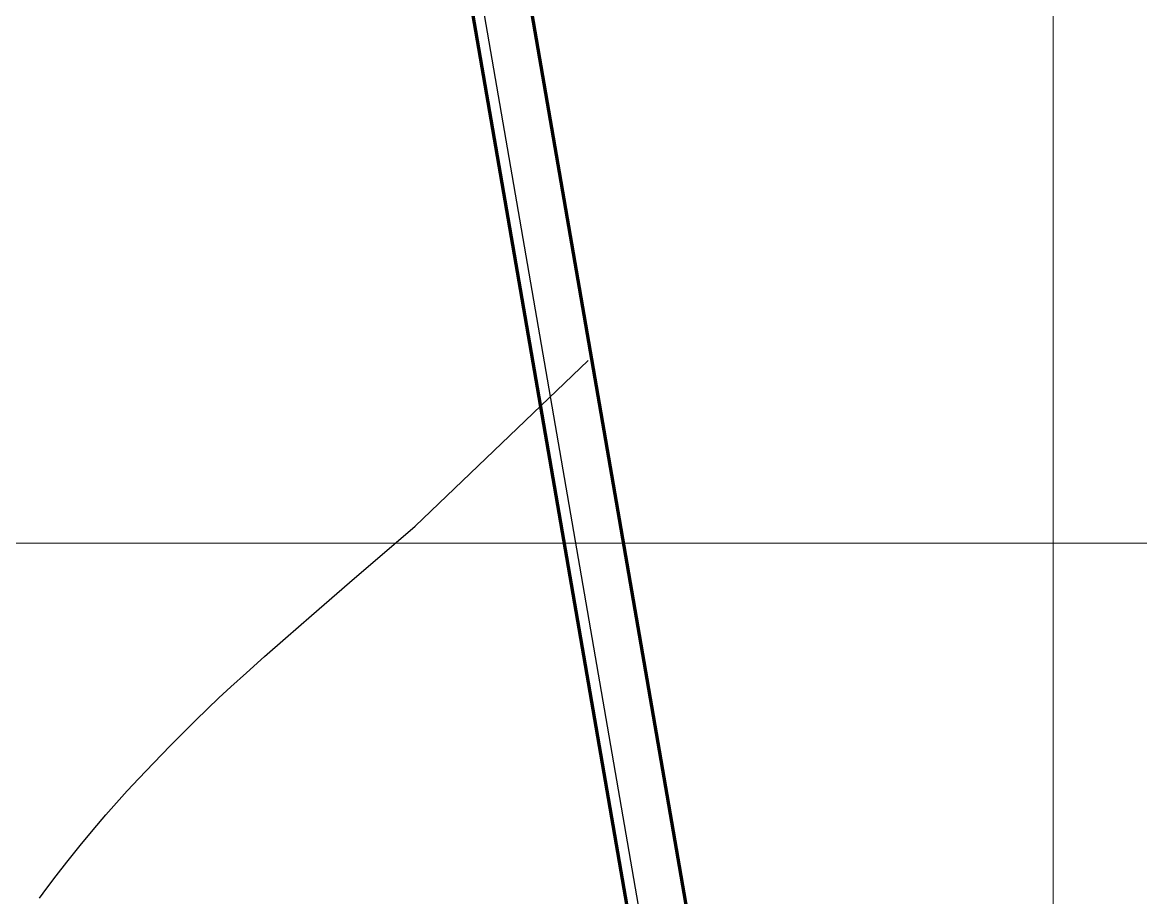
# Model space of a CAD drawing. Header units: millimetres. Extents: x 37412591 to 74834139, y 4258245 to 8527567.
# Drawn here: x 37415558.6 to 37416037.5, y 4262348.2 to 4262723.1 of the extents above; entities that cross this region are included whole.
import ezdxf

# ---------------------------------------------------------------- set-up
doc = ezdxf.new("R2010")
doc.units = ezdxf.units.MM
doc.layers.add('6号煤底板等高线', color=7, linetype='Continuous')
doc.layers.add('井田边界', color=7, linetype='Continuous')
doc.layers.add('保安煤柱线', color=1, linetype='线圈线（保安煤柱线） ----0-----0----0-----0----0-----0--', lineweight=30)
doc.styles.get("Standard").update_dxf_attribs({"font": 'simfang.ttf', "width": 0.6667})
doc.linetypes.add('FENCELINE1', pattern='A,6.35,-2.54,[133,ltypeshp.shx,S=2.54,R=0,X=-2.54,Y=0],-2.54,25.4', length=36.83)
doc.linetypes.add('井田境界', pattern='A,10,-4,["+",Standard,S=4,R=0,X=-2,Y=-2],-4,10', length=28)
doc.linetypes.add('线圈线（保安煤柱线） ----0-----0----0-----0----0-----0--', pattern='A,14.5,-2,[133,ltypeshp.shx,S=0.5,R=0,X=0,Y=0],-3,25.4', length=44.9)

msp = doc.modelspace()

# ---------------------------------------------------------------- linework, layer by layer
at = {"linetype": 'ByBlock', "lineweight": 20}
for p, q in [((37416000, 4258300.88, 4910.12), (37416000, 4263462.94, 4910.12)), ((37413685.66, 4262500, 4910.12), (37416981.26, 4262500, 4910.12)), ((37416981.26, 4262500, 4910.12), (37413685.66, 4262500, 4910.12))]:
    msp.add_line(p, q, dxfattribs=at)
at = {"color": 3, "lineweight": 100, "ltscale": 10}
msp.add_polyline3d([(37414990.8, 4261824.65, 0), (37414973.33, 4262103.25, 0), (37414895.89, 4262194.9, -7.75), (37415134.79, 4262515.72, -7.89), (37414997.7, 4262680.2, 0), (37415661.38, 4263247.38, 0), (37416018.55, 4261181.59, 0)], dxfattribs=at)
at = {"layer": '6号煤底板等高线', "elevation": 3681.95}
msp.add_lwpolyline([(37415565.91, 4262347.87), (37415569.01, 4262352.18), (37415573.03, 4262357.53), (37415577.6, 4262363.4), (37415583.28, 4262370.48), (37415588.85, 4262377.21), (37415594.24, 4262383.57), (37415598.81, 4262388.78), (37415603.42, 4262393.86), (37415608.39, 4262399.18), (37415614.69, 4262405.77), (37415622.01, 4262413.29), (37415628.24, 4262419.59), (37415632.67, 4262423.99), (37415637.79, 4262428.98), (37415642.73, 4262433.69), (37415647.83, 4262438.41), (37415654.56, 4262444.51), (37415662.31, 4262451.42), (37415671.33, 4262459.38), (37415682.44, 4262469.09), (37415698.66, 4262483.11), (37415726.86, 4262507.24), (37415800.88, 4262578.29)], dxfattribs=at)
at = {"layer": '井田边界', "color": 0, "linetype": '井田境界', "lineweight": 100, "ltscale": 5}
msp.add_lwpolyline([(37416043.52, 4261183.92), (37416053.51, 4260479.91), (37416104.51, 4259255.91), (37415890.51, 4258908.9), (37415461.5, 4258704.9), (37414915.5, 4258547.9), (37412906.49, 4260925.93), (37415678.53, 4263294.94)], close=True, dxfattribs=at)
at = {"layer": '保安煤柱线', "color": 1, "linetype": 'FENCELINE1', "lineweight": 30, "ltscale": 2}
msp.add_line((37416023.54, 4261182.05, 4911.4), (37415664.8, 4263256.88, 4911.4), dxfattribs=at)

doc.saveas('drawing.dxf')
